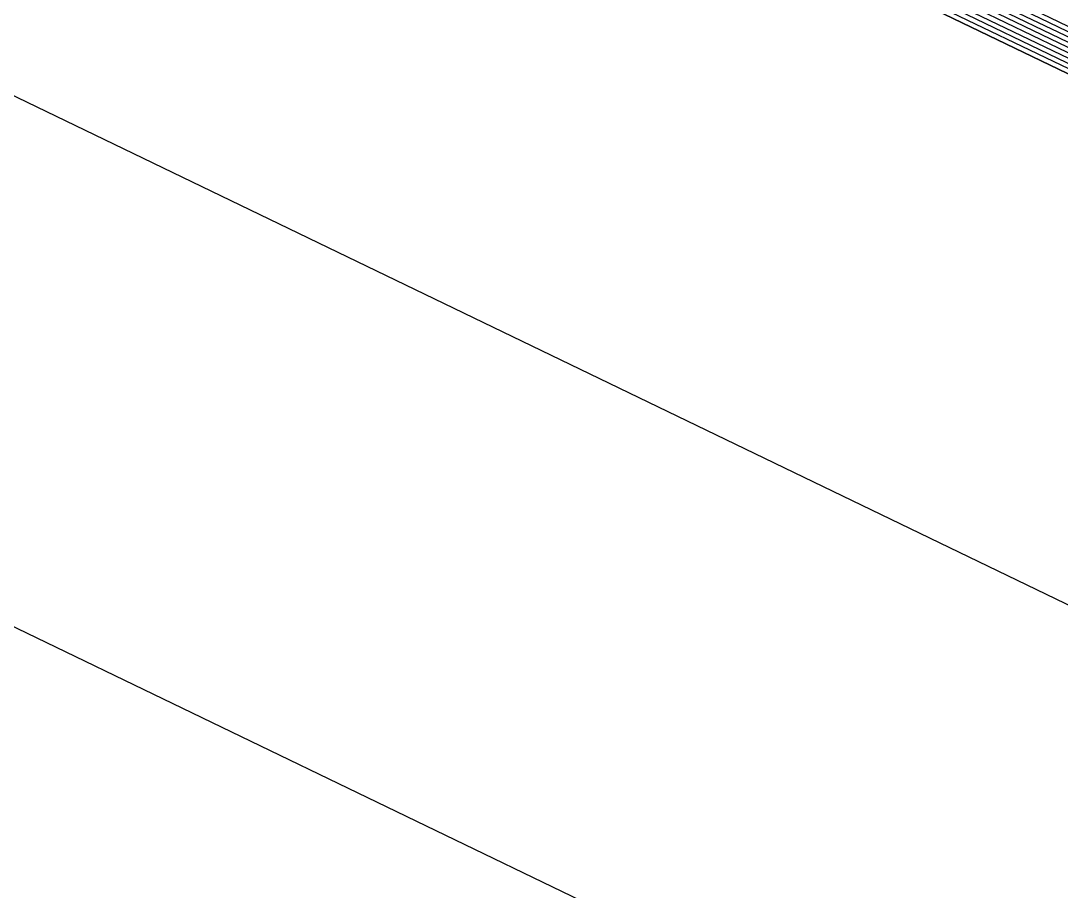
# Model space of a CAD drawing. Extents: x 7084 to 11035, y 13750 to 16729.
# Drawn here: x 8697.0782 to 8697.5712, y 15504.4809 to 15504.8933 of the extents above; entities that cross this region are included whole.
import ezdxf

# ---------------------------------------------------------------- set-up
doc = ezdxf.new("R2010")
doc.units = 0
doc.layers.add('Default', color=7, linetype='Continuous')

msp = doc.modelspace()

# ---------------------------------------------------------------- linework, layer by layer
at = {"layer": 'Default'}
for points in [[(8394.48652, 15536.64044), (8572.80624, 15564.07428), (8573.08196, 15564.46488), (8705.67874, 15500.45265), (8706.06804, 15500.35114), (8706.48562, 15500.61213), (8706.05785, 15501.13045), (8705.8166, 15500.8942), (8573.21982, 15564.90643), (8573.46107, 15565.14268), (8766.77713, 15959.30198), (8767.2941, 15959.6696), (8768.1672, 15959.87639), (8907.28024, 16183.6303), (9324.61936, 15895.23642)], [(9884.52249, 16039.10069), (9328.74452, 15891.43067), (9326.84896, 15892.15443), (9324.98788, 15892.80925), (9321.67928, 15892.91265), (8908.53452, 16178.4081), (8770.8196, 15956.90298), (8768.2003, 15956.28262), (8766.64939, 15955.17975), (8575.2762, 15564.98185), (8574.55245, 15564.27309), (8705.8166, 15500.9042), (8706.54036, 15501.61296), (8707.82365, 15500.058), (8706.57091, 15499.27503), (8705.40302, 15499.57955), (8574.13887, 15562.94844), (8573.31172, 15561.77664), (8396.78416, 15534.61852)], [(8282.4919, 15801.4497), (8572.5535, 15565.2231), (8705.8166, 15500.8892), (8572.5535, 15565.2231), (8766.841, 15961.3631)], [(8393.91211, 15537.14592), (8572.67987, 15564.64869), (8572.81773, 15564.84399), (8705.74767, 15500.67092), (8705.94232, 15500.62017), (8706.15111, 15500.75067), (8705.93723, 15501.00983), (8705.8166, 15500.8917), (8572.88666, 15565.06477), (8573.00728, 15565.18289), (8766.80906, 15960.33254)], [(8395.06093, 15536.13496), (8572.93261, 15563.49987), (8573.34619, 15564.08577), (8705.60981, 15500.23437), (8706.19375, 15500.08211), (8706.82013, 15500.4736), (8706.17848, 15501.25108), (8705.8166, 15500.8967), (8573.55297, 15564.7481), (8573.91485, 15565.10247), (8766.74519, 15958.27142)], [(8395.63534, 15535.62948), (8573.05898, 15562.92546), (8573.61041, 15563.70666), (8705.54088, 15500.0161), (8706.31947, 15499.81309), (8707.15464, 15500.33506), (8706.2991, 15501.3717), (8705.8166, 15500.8992), (8573.88613, 15564.58976), (8574.36864, 15565.06227), (8766.71326, 15957.24087)], [(8573.87464, 15563.32755), (8705.47195, 15499.79782), (8706.44519, 15499.54406), (8707.48915, 15500.19653), (8706.41973, 15501.49233), (8705.8166, 15500.9017), (8574.21929, 15564.43143), (8574.82242, 15565.02206), (8766.68132, 15956.21031)], [(8397.35857, 15534.11304), (8573.43809, 15561.20223), (8574.4031, 15562.56933), (8705.3341, 15499.36127), (8706.69662, 15499.006), (8708.15816, 15499.91946), (8706.66098, 15501.73358), (8705.8166, 15500.9067), (8574.8856, 15564.11476), (8575.72999, 15564.94164), (8766.61745, 15954.14919), (8768.42684, 15955.43587)], [(8397.93298, 15533.60756), (8573.56446, 15560.62782), (8574.66733, 15562.19022), (8705.26517, 15499.143), (8706.82234, 15498.73697), (8708.49267, 15499.78093), (8706.78161, 15501.85421), (8705.8166, 15500.9092), (8575.21876, 15563.95642), (8576.18377, 15564.90143), (8766.58552, 15953.11863)], [(8398.50739, 15533.10208), (8573.69083, 15560.05341), (8574.93156, 15561.81111), (8705.19624, 15498.92472), (8706.94806, 15498.46794), (8708.82718, 15499.64239), (8706.90223, 15501.97483), (8705.8166, 15500.9117), (8575.55192, 15563.79809), (8576.63755, 15564.86122), (8766.55358, 15952.08807)]]:
    msp.add_lwpolyline(points, dxfattribs=at)

doc.saveas('drawing.dxf')
